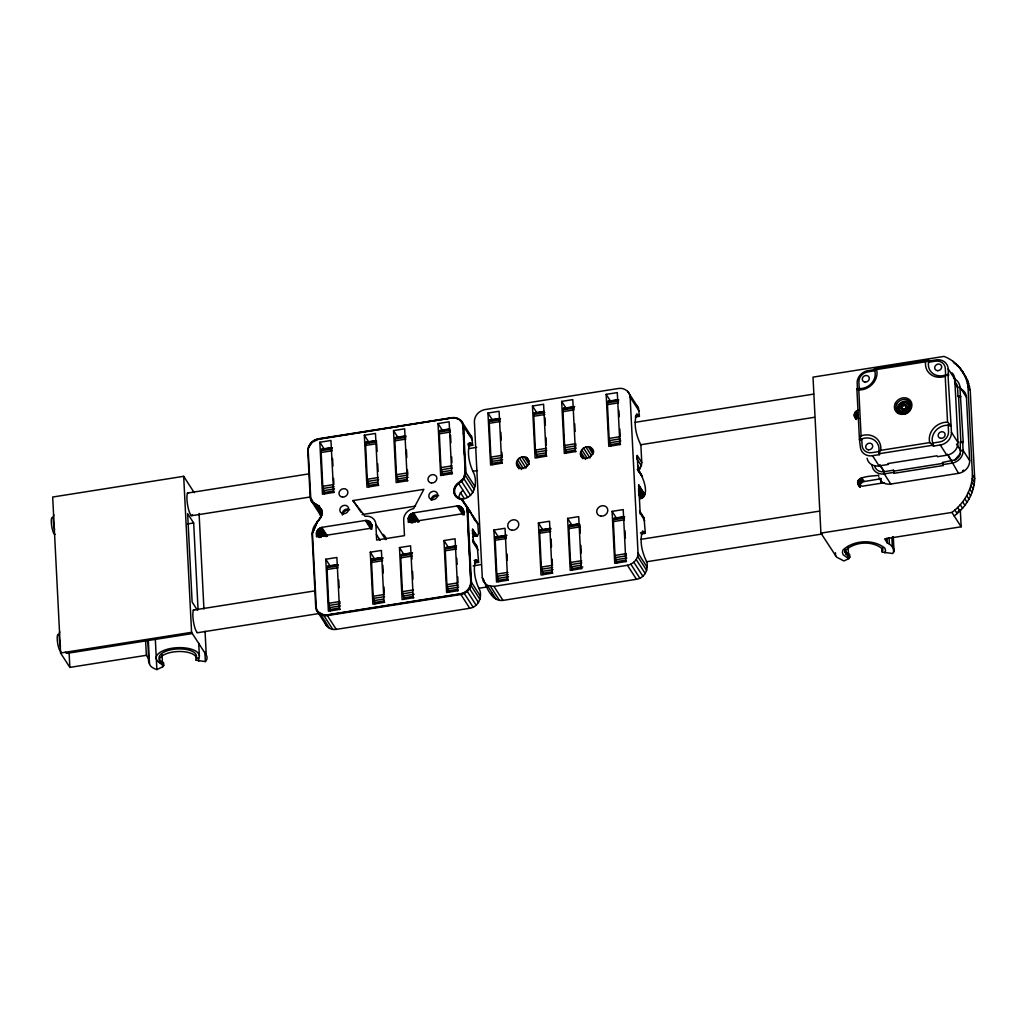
<?xml version="1.0" encoding="UTF-8"?>
<svg xmlns="http://www.w3.org/2000/svg" width="1026" height="1026" viewBox="0 0 1026 1026"><rect width="100%" height="100%" fill="white"/><g stroke="black" fill="none" stroke-linecap="round" stroke-linejoin="round"><path stroke-width="1.5" d="M321.702 515.373L321.638 509.896L322.036 513.513L321.01 517.181L317.291 521.618L312.468 533.251L316.264 606.815C315.854 610.893 321.689 616.434 327.384 615.049L460.789 593.964C466.304 593.054 471.37 587.872 470.742 582.14L466.997 508.191C465.381 502.855 468.818 515.27 467.548 516.283M324.537 493.839L322.767 486.298L321.074 450.683L321.741 449.144L331.475 447.605M330.462 610.829L328.692 603.301L326.999 567.686L327.666 566.134L337.4 564.595M369.039 486.799L367.27 479.27L365.564 443.655L366.244 442.103L375.978 440.564M374.965 603.801L373.195 596.26L371.489 560.645L372.169 559.106L381.903 557.567M398.229 482.182L396.472 474.653L394.766 439.038L395.446 437.486L405.18 435.947M404.167 599.184L402.397 591.643L400.691 556.041L401.371 554.489L412.49 552.732M411.965 559.157L411.824 554.284L400.691 556.041M442.732 475.153L440.962 467.612L439.269 432.01L439.936 430.458L449.67 428.919M448.657 592.156L446.887 584.615L445.194 549L445.861 547.448L455.595 545.922M492.66 464.637L490.89 457.109L489.197 421.494L489.864 419.942L499.598 418.403M498.585 581.639L496.815 574.098L495.122 538.496L495.789 536.944L506.921 535.187M537.162 457.609L535.392 450.068L533.687 414.466L534.366 412.914L544.101 411.375M543.087 574.611L541.318 567.07L539.625 531.468L540.292 529.903L550.026 528.377M566.365 452.992L564.595 445.451L562.889 409.849L563.569 408.297L574.688 406.54M572.29 569.994L570.52 562.453L568.814 526.851L569.494 525.299L579.228 523.76M580.241 533.045L579.947 525.094L568.814 526.851M610.855 445.964L609.085 438.423L607.392 402.82L608.059 401.269L617.793 399.73M616.78 562.953L615.01 555.425L613.317 519.81L613.984 518.258L623.718 516.719M640.506 498.687C651.279 495.083 641.801 474.358 637.941 469.139L637.249 455.48L641.763 462.495L641.391 465.791L638.39 470.729M890.786 484.041L884.232 473.871L884.284 471.678L880.013 465.047M953.577 378.53A12.12 10.619 -32.8 0 1 959.9 387.058L963.234 442.539L962.67 441.667L960.336 442.026L960.233 454.223A9.696 8.49 -32.8 0 1 955.411 459.751L942.522 462.457L943.202 465.522L894.146 473.281L893.466 470.216L884.13 471.691A9.696 8.49 -32.8 0 1 874.473 465.56M582.973 458.699C574.291 451.209 590.001 440.462 593.669 451.35M516.527 464.201C515.232 457.121 527.197 453.415 528.903 460.969C530.211 468.048 518.233 471.755 516.527 464.201L518.989 468.023M820.915 533.122L951.91 512.423C963.683 503.74 972.02 489.902 972.443 475.102L967.967 386.699C966.377 373.156 956.719 361.203 943.997 356.42L813.015 377.132L820.915 533.122L836.6 557.131L843.911 560.953L848.72 558.67L849.836 557.208L849.695 554.604L845.783 551.68L845.129 549.615L845.911 554.284L849.836 557.208M954.167 515.924C965.941 507.242 974.277 493.416 974.7 478.603L970.224 390.213L967.608 380.454L960.272 368.334M856.389 419.493C852.978 416.8 853.863 410.9 858.429 410.31M856.223 411.221L858.493 414.722L856.441 418.672L854.183 415.171M859.814 487.094C850.772 476.051 872.433 476.231 877.499 475.436M857.813 483.823L860.07 487.324L860.365 484.105L862.969 481.733L881.321 478.693M313.02 502.483C329.987 511.91 308.21 502.24 310.698 496.969L308.21 450.658C308.082 444.912 312.802 440.013 318.329 439.064L451.735 417.98C461.803 416.864 464.38 425.867 463.393 434.396M466.355 506.562L461.084 498.957L459.545 498.649A9.939 8.708 -32.8 0 1 453.851 491.736A9.939 8.708 -32.8 0 1 458.237 482.951L463.444 478.449L465.176 472.293L462.995 426.457M461.084 498.957L459.699 498.88A9.939 8.708 -32.8 0 1 454.005 491.98A9.939 8.708 -32.8 0 1 458.391 483.182C467.625 479.155 465.317 467.728 464.688 459.815M477.308 536.316L472.524 529.352L477.308 536.316L478.552 533.456L477.731 523.363L461.61 498.7A9.362 8.208 -32.8 0 1 454.672 492.672A9.362 8.208 -32.8 0 1 458.699 483.579L464.073 478.924L465.881 472.473L463.547 426.329C463.29 420.557 457.365 416.697 451.902 417.685L318.406 438.782C312.622 439.782 307.672 444.925 307.813 450.94L310.147 497.097L310.852 500.213L321.459 516.655L319.74 514.013M459.456 499.175C473.101 499.97 478.039 485.093 474.14 473.922C469.485 464.765 466.471 452.658 469.972 442.847L472.691 445.31L468.523 445.977M318.586 612.33L323.895 614.856L327.23 614.818L460.636 593.733C466.15 592.797 470.883 587.885 470.742 582.14M310.852 500.213C312.994 505.561 321.407 505.343 321.613 512.012C322.138 519.695 313.379 523.427 312.609 530.955A10.67 9.349 -32.8 0 0 312.058 534.79L315.713 606.943C315.97 612.714 321.895 616.575 327.358 615.587L460.854 594.477C466.638 593.49 471.575 588.347 471.447 582.319L467.702 508.268L466.843 506.254M324.588 620.73C324.857 626.501 330.77 630.374 336.246 629.374L469.741 608.277C477.834 607.11 481.976 598.414 480.065 590.912C475.41 581.768 472.396 569.648 475.897 559.85L478.616 562.312L474.448 562.979M637.249 455.48L636.864 458.776L641.391 465.791M483.002 580.857L487.312 585.423L493.942 586.372L627.437 565.275C633.222 564.274 638.172 559.144 638.031 553.117L630.131 397.126C629.874 391.342 623.949 387.482 618.486 388.482L484.99 409.579C479.206 410.58 474.256 415.722 474.397 421.737L482.297 577.728C486.504 586.09 490.941 601.672 502.984 600.402L636.466 579.292C644.572 578.138 648.714 569.443 646.803 561.94C642.148 552.796 639.134 540.689 642.635 530.878L645.354 533.34L641.186 533.995M951.435 432.267L951.41 433.716A12.12 10.619 -32.8 0 1 941.83 444.707L933.301 446.13L932.621 443.078L939.624 441.962A9.696 8.49 -32.8 0 0 948.524 431.754L948.191 425.2L951.089 425.713L951.435 432.267L957.989 442.45A12.12 10.619 -32.8 0 1 946.857 455.211L937.52 456.685L936.943 455.8L887.888 463.56L888.452 464.445L879.115 465.919A12.12 10.619 -32.8 0 1 867.047 458.25M321.01 517.181L317.444 521.849L312.468 533.251M316.367 533.212L318.355 529.198L321.805 527.364L365.397 520.464C369.604 519.772 372.515 524.26 371.566 528.134L316.508 536.842L316.367 533.212L318.804 536.983M408.143 518.707L410.131 514.693L413.581 512.859L457.173 505.959C461.392 505.267 464.303 509.755 463.342 513.628L408.284 522.337L408.143 518.707L410.58 522.478M644.738 494.365L638.711 485.016L644.649 494.917M959.092 510.409L957.514 512.41M147.988 640.224L148.501 660.834L149.527 664.078A20.905 9.003 -2.9 0 0 154.849 668.837L156.875 669.58L162.659 666.836L163.762 665.374L163.621 662.77L161.595 661.719A18.724 8.054 -2.9 0 1 172.881 649.407A18.724 8.054 -2.9 0 1 196.466 656.204L196.171 660.244L205.38 661.603L206.29 660.385A23.649 10.183 -2.9 0 0 206.264 655.114L205.059 631.234M196.171 660.244L196.594 658.807A18.724 8.054 -2.9 0 0 173.009 652.01A18.724 8.054 -2.9 0 0 161.723 664.309L163.762 665.374M845.257 552.219L845.886 550.103C855.004 541.574 872.318 540.548 882.014 548.577L882.245 552.078L892.774 553.54C896.352 549.346 890.863 544.588 887.246 542.908L884.656 538.881L961.157 526.787L960.31 509.884M884.848 552.963L885.579 550.513L884.822 548.128C873.613 538.855 853.619 540.035 843.077 549.898L842.359 552.347L843.103 554.72L848.72 558.67M945.651 374.977L945.318 368.424A9.696 8.49 -32.8 0 0 935.532 361.165L928.517 362.268L928.979 360.985L937.52 359.716A12.12 10.619 -32.8 0 1 948.05 367.526L948.537 375.49M928.517 362.268L928.671 360.062L925.632 361.78L876.576 369.54A16.557 14.505 -32.8 0 1 858.775 389.97L861.096 435.832L859.442 439.474L860.493 448.08A12.12 10.619 -32.8 0 0 871.023 455.89L879.564 454.621L878.884 451.568L871.882 452.671A9.696 8.49 -32.8 0 1 862.084 445.412L861.763 438.859L860.006 440.116L861.763 438.859M451.735 417.98L318.47 439.295L312.314 442.18L308.582 447.49M925.632 361.78A16.557 14.505 -32.8 0 0 945.215 376.298L947.537 422.161A16.557 14.505 -32.8 0 0 929.736 442.591L880.667 450.35L878.743 453.774L879.308 454.659L878.884 451.568M641.763 476.564L642.456 476.141M954.629 460.135L960.464 453.428M472.588 536.957L475.974 535.495L472.486 530.865M945.215 376.298L947.96 374.375L948.524 375.247M502.394 463.098L490.595 465.035L487.966 413.042L499.085 411.285L501.727 463.277M546.896 456.07L535.097 458.006L532.468 406.001L543.588 404.244L546.217 456.249M576.099 451.453L564.3 453.389L561.671 401.397L572.79 399.627L575.419 451.632M620.589 444.425L608.803 446.361L606.161 394.356L617.293 392.599L619.922 444.604M334.271 492.3L322.472 494.237L319.843 442.232L330.962 440.475L333.604 492.467M378.774 485.26L366.975 487.196L364.345 435.204L375.465 433.447L378.094 485.439M407.963 480.643L396.177 482.579L393.535 430.587L404.667 428.83L407.296 480.822M452.466 473.614L440.667 475.551L438.038 423.546L449.157 421.789L451.799 473.794M489.44 420.314L500.56 418.557M533.93 413.286L543.665 411.747M563.133 408.669L574.252 406.912M607.636 401.628L618.755 399.871M491.813 420.224L495.981 419.57M537.701 412.965L541.869 412.311M566.903 408.361L563.569 408.297M569.687 407.912L572.47 407.476M611.393 401.32L608.059 401.269M615.574 400.666L618.357 400.217M489.197 421.494L500.316 419.737M533.687 414.466L544.819 412.709M562.889 409.849L574.021 408.091L574.009 409.9L562.876 411.657M607.392 402.82L618.511 401.063M321.305 449.503L332.437 447.746M365.807 442.475L375.542 440.936M395.01 437.858L406.129 436.101M439.5 430.83L449.234 429.291M326.473 448.978L330.641 448.324M369.578 442.168L366.244 442.103M372.361 441.719L376.529 441.065M398.781 437.551L401.564 437.114M443.27 430.51L447.451 429.856M489.184 423.302L500.303 421.545M533.674 416.274L544.806 414.517M607.379 404.629L618.498 402.872M321.074 450.683L332.193 448.926M365.564 443.655L376.696 441.898M394.766 439.038L405.898 437.281M439.269 432.01L450.388 430.253M321.048 452.504L332.18 450.735M365.551 445.464L376.67 443.707L377.068 451.389M394.754 440.847L405.873 439.09M439.256 433.818L450.376 432.061M194.222 492.685L183.68 476.32L52.685 497.033L60.585 653.023L69.845 667.387L146.359 655.306L148.95 659.333M932.621 443.078L933.545 446.092L932.98 445.207L878.743 453.774L879.051 449.055A14.133 12.389 -32.8 0 0 864.379 438.179L859.442 439.474L856.877 388.764L861.866 388.482A14.133 12.389 -32.8 0 0 875.204 373.182L874.434 368.629L928.671 360.062L928.363 364.781A14.133 12.389 -32.8 0 0 943.022 375.657L947.96 374.375L951.102 425.957L948.191 425.2M874.793 370.758L867.778 371.874A9.696 8.49 -32.8 0 0 858.877 382.082L859.211 388.636M635.902 415.62L638.672 415.171L639.429 416.338L635.261 417.005M468.113 443.412L470.896 442.975M467.766 444.797L471.947 444.143M187.258 493.108L309.044 473.858M468.805 448.606L476.705 447.362M634.876 422.366L813.605 394.112M490.89 457.109L502.022 455.352L501.855 452.274M535.392 450.068L546.512 448.311M564.595 445.451L575.714 443.694L575.932 445.874L564.813 447.631M609.085 438.423L620.217 436.666L619.819 428.983M491.108 459.276L502.227 457.519L502.022 455.352M535.61 452.248L546.73 450.491M609.303 440.59L620.435 438.833M322.767 486.298L333.886 484.541L333.578 478.398M367.27 479.27L378.389 477.5M396.472 474.653L407.591 472.896L407.437 469.818M440.962 467.612L452.094 465.855M954.513 381.685A9.696 8.49 -32.8 0 1 957.566 387.43L959.9 387.058L966.454 397.242M491.518 461.469L502.637 459.712M536.021 454.441L545.755 452.902M565.223 449.824L576.343 448.067M609.713 442.796L620.845 441.026M322.985 488.466L334.104 486.709M367.475 481.425L378.607 479.668M396.677 476.821L407.809 475.064L407.591 472.896M441.18 469.78L452.299 468.023M492.07 463.354L501.804 461.815M536.56 456.326L546.294 454.787M565.762 451.709L575.496 450.17M610.265 444.668L619.999 443.129M323.395 490.659L334.514 488.902M367.898 483.631L377.619 482.092M397.088 479.014L408.22 477.257M441.59 471.973L451.325 470.434M323.947 492.544L333.681 491.005M368.437 485.516L378.171 483.977M397.639 480.899L407.373 479.36M442.142 473.871L451.876 472.332M191.182 515.796L309.814 497.046M472.73 471.293L477.475 470.549M640.391 444.797L814.375 417.3M957.566 387.43L958.015 396.164L960.349 395.792M958.015 396.164L958.579 397.049L960.913 396.677M187.45 523.965L193.67 522.978L198.069 609.803M855.697 418.621L858.813 418.121M352.931 500.56L423.853 489.351L413.619 508.652L412.26 508.947A10.811 9.478 -32.8 0 0 403.68 520.054L404.475 535.649L376.657 540.048L375.875 524.44A10.67 9.349 -32.8 0 0 365.089 516.322L352.931 500.56L361.19 512.423M637.941 469.139L642.199 476.179L637.3 469.344L641.147 475.166M362.088 514.565L415.492 506.113M879.102 477.731A12.12 10.619 -32.8 0 0 890.709 484.054L958.617 473.332A12.12 10.619 -32.8 0 0 969.673 460.648L963.106 450.401L960.772 450.76L956.501 444.143M508.319 580.1L496.533 582.037L493.891 530.032L505.023 528.275L507.652 580.28M552.822 573.072L541.023 574.996L538.394 523.004L549.513 521.246L552.155 573.239M582.024 568.455L570.225 570.392L567.596 518.386L578.715 516.629L581.357 568.622M626.514 561.414L614.728 563.351L612.086 511.358L623.218 509.601L625.847 561.594M340.196 609.29L328.397 611.227L325.768 559.234L336.887 557.477L339.529 609.47M384.699 602.262L372.9 604.199L370.271 552.193L381.39 550.436L384.019 602.442M413.901 597.645L402.102 599.582L399.473 547.576L410.592 545.819L413.221 597.825M458.391 590.617L446.605 592.541L443.963 540.548L455.095 538.791L457.724 590.784M893.466 470.216L894.044 471.088L943.099 463.342L943.202 465.522M871.997 464.804A12.12 10.619 -32.8 0 0 884.232 473.871L893.582 472.396M942.637 464.637L951.987 463.162A12.12 10.619 -32.8 0 0 963.106 450.401L962.67 441.667M495.366 537.316L506.485 535.559M539.856 530.275L550.988 528.518M569.058 525.658L578.792 524.119M613.561 518.63L624.68 516.873M497.738 537.226L501.906 536.56M543.626 529.967L547.794 529.313M572.829 525.35L569.494 525.299M576.997 524.696L579.78 524.248M615.933 518.54L618.716 518.104M621.5 517.655L624.283 517.219M495.122 538.496L506.241 536.739L506.228 538.547L495.109 540.304M539.625 531.468L550.744 529.711M613.317 519.81L624.436 518.053M371.951 559.285L381.685 557.746M327.23 566.493L338.362 564.736M371.733 559.465L382.852 557.708M400.935 554.848L412.054 553.091M445.438 547.82L456.557 546.063M333.783 565.749L336.566 565.313M375.503 559.157L372.169 559.106M378.286 558.721L382.454 558.067M404.706 554.54L407.489 554.104M450.594 547.294L453.377 546.858M539.599 533.264L550.731 531.506M568.802 528.659L579.934 526.889M613.304 521.618L624.424 519.861M371.617 560.055L382.736 558.298M326.999 567.686L338.118 565.929M371.489 560.645L382.621 558.888M445.194 549L456.314 547.243M326.986 569.494L338.105 567.737M371.476 562.466L382.608 560.709M400.679 557.849L411.811 556.092M445.181 550.808L456.301 549.051M884.168 482.759L862.276 486.221L858.313 484.759M640.429 532.827L644.597 532.173M474.038 560.401L476.821 559.965M475.089 561.581L477.872 561.145M193.183 610.111L314.982 590.861M473.14 565.852L481.053 564.608M640.801 539.355L819.543 511.115M496.815 574.098L507.947 572.341M541.318 567.07L552.437 565.313L552.129 559.17M570.52 562.453L581.639 560.696M615.01 555.425L626.142 553.668L626.36 555.835L615.228 557.593M497.033 576.279L508.165 574.509M541.536 569.238L552.655 567.481M570.738 564.621L581.857 562.864M328.692 603.301L339.824 601.531L340.029 603.698L328.91 605.455M373.195 596.26L384.314 594.503M402.397 591.643L413.516 589.886M446.887 584.615L458.019 582.858L457.699 576.715M497.443 578.459L508.575 576.702M541.946 571.431L553.065 569.674M571.149 566.814L580.883 565.275M615.638 559.786L626.771 558.029M373.413 598.427L384.532 596.67M402.615 593.81L412.349 592.271M447.105 586.782L458.237 585.025M497.995 580.357L507.729 578.818M542.485 573.316L552.219 571.777M571.687 568.699L582.819 566.942M616.19 561.671L625.924 560.132M329.32 607.661L340.44 605.891M373.823 600.62L383.557 599.081M403.026 596.003L414.145 594.246M447.516 588.975L458.648 587.218M329.872 609.547L339.606 608.008M374.362 602.506L384.096 600.967M403.564 597.901L413.298 596.362M448.067 590.861L457.801 589.322M60.585 653.023L191.58 632.324L206.264 655.114M67.408 653.293L192.362 633.542M197.107 632.798L318.906 613.548M478.655 588.296L488.145 586.795M646.316 561.799L821.877 534.046M874.998 369.514L866.726 370.899A12.12 10.619 -32.8 0 0 857.146 381.89L857.454 389.649L856.877 388.764L858.775 389.97M960.772 450.619L963.106 450.401M858.852 418.634L854.889 417.159M196.043 657.653L198.646 658.525L198.787 661.129M319.522 511.564L321.189 512.154L316.829 505.369M896.737 404.09L895.365 403.167M874.434 368.629L876.576 369.54M468.125 509.986L471.216 513.038M474.153 519.336L477.731 523.363M468.279 433.062L471.729 436.986L472.691 445.31M473.845 542.908L477.295 546.832L478.616 562.312M640.583 513.936L644.02 517.861L645.354 533.34M929.736 442.591L932.98 445.207L932.198 440.654A14.133 12.389 -32.8 0 1 945.536 425.354L950.525 425.072L947.537 422.161M581.332 456.147C585.743 462.046 596.042 455.031 592.028 448.798M318.547 505.587L321.792 510.127M638.672 415.171L636.697 413.876C633.209 423.687 636.223 435.793 640.878 444.938L641.763 462.495M962.529 371.835L958.079 365.795M472.64 532.161L475.346 535.431L472.229 530.852M472.742 532.981L474.602 535.572M470.601 512.141L461.61 498.7M473.114 531.032L476.282 535.726L472.999 530.622M636.736 405.373L638.454 408.015L639.429 416.338M476.744 536.367L472.909 530.48L476.59 536.316M493.762 597.53L491.569 592.797M962.221 371.04L966.171 377.427M965.351 376.94L967.608 380.454M955.655 363.473L957.155 365.807M966.505 380.095L968.762 383.596M953.013 361.357L954.526 363.691M967.377 383.352L969.634 386.866M967.967 386.699L970.224 390.213M948.229 368.937L954.783 379.107L957.989 442.45M955.001 383.455L957.579 387.571M960.336 442.026L960.9 442.911L958.579 397.049M972.443 475.102L974.7 478.603M972.199 478.578L974.456 482.092M971.673 482.066L973.93 485.567M970.852 485.529L973.11 489.043M947.601 454.351L958.54 473.345M947.447 454.39L951.718 461.007M969.737 488.953L972.007 492.467M940.303 445.04L946.857 455.211M968.364 492.326L970.622 495.827M966.71 495.596L968.967 499.111M942.522 462.457L943.099 463.342M964.812 498.777L967.069 502.291M962.657 501.829L964.915 505.331M960.272 504.741L962.542 508.242M957.681 507.485L959.938 510.986M954.885 510.05L957.143 513.551M951.91 512.423L961.157 526.787M855.338 412.029L857.595 415.53M854.684 412.991L856.941 416.505M854.286 414.068L856.543 417.582M854.389 416.223L855.902 418.557M879.859 465.06L884.13 471.691L884.232 473.871M872.562 455.736L879.115 465.919M861.853 477.911L864.11 481.412M860.711 478.231L862.969 481.733M859.66 478.821L861.917 482.323M858.762 479.617L861.019 483.131M858.108 480.591L860.365 484.105M857.71 481.669L859.968 485.17M857.608 482.771L859.865 486.273M627.694 391.342L638.454 408.015M630.131 397.126L639.172 411.144M606.161 394.356L611.086 402.012M637.697 465.445L639.955 468.946M638.467 486.119L644.482 495.468M639.095 487.978L644.251 495.994M638.788 488.491L643.956 496.494M638.428 488.953L643.584 496.969M638.865 490.723L643.174 497.392M638.403 491.095L642.699 497.777M638.749 492.762L642.186 498.097M639.07 494.352L641.648 498.367M638.505 494.545L641.083 498.559M639.506 510.858L644.02 517.861M639.737 511.897L644.726 520.99M561.671 401.397L566.596 409.041M590.373 447.298L593.656 452.402M588.154 446.579L593.092 454.236M585.718 446.759L591.463 455.685M583.422 447.811L589.988 458.006M581.627 449.58L587.372 458.507M580.601 451.773L585.525 459.417M580.498 454.082L582.96 457.904M612.086 511.358L617.024 519.002M638.031 553.117L647.073 567.134M637.646 556.413L646.688 570.443M636.223 559.568L645.251 573.585M633.876 562.261L642.917 576.279M532.468 406.001L536.572 412.375M630.849 564.223L639.878 578.241M627.437 565.275L636.466 579.292M567.596 518.386L572.521 526.03M526.415 457.404L528.877 461.225M524.196 456.698L529.121 464.342M521.759 456.878L527.505 465.804M519.451 457.929L526.03 468.125M487.966 413.042L492.89 420.686M517.655 459.686L523.401 468.613M516.629 461.88L521.554 469.536M517.373 466.253L519.015 468.805M538.394 523.004L542.497 529.378M461.11 420.545L471.729 436.986M463.547 426.329L472.435 440.116M458.071 418.89L455.057 417.954M438.038 423.546L442.142 429.92M465.881 472.473L474.769 486.26M465.509 475.782L474.384 489.569M464.073 478.924L472.96 492.711M493.891 530.032L498.816 537.688M461.726 481.617L470.613 495.404M458.699 483.579L467.587 497.366M460.405 492.583L464.175 498.418M467.702 508.268L478.09 524.389M471.627 514.616L475.076 519.951M461.854 507.562L463.483 510.076M461.341 507.088L464.586 512.115M460.751 506.69L463.188 510.461M460.11 506.369L464.162 512.654M459.417 506.126L464.291 513.68M458.699 505.985L464.368 514.795M457.942 505.933L463.624 514.744M457.173 505.959L462.854 514.77M472.55 539.509L477.295 546.832M472.768 539.83L473.486 542.959L478.001 549.962M393.535 430.587L397.652 436.961M493.942 586.372L502.984 600.402M490.479 586.41L499.521 600.428M482.297 577.728L483.939 580.28M487.312 585.423L496.34 599.44M471.447 582.319L480.335 596.119M443.963 540.548L448.067 546.922M471.062 585.628L479.95 599.415M469.639 588.77L478.514 602.557M467.292 591.463L476.167 605.25M364.345 435.204L369.27 442.847M413.581 512.859L419.262 521.657M412.824 513.064L418.505 521.862M464.265 593.426L473.153 607.212M412.093 513.346L417.774 522.157M411.388 513.718L416.261 521.272M410.733 514.167L415.594 521.721M410.131 514.693L415.004 522.234M460.854 594.477L469.741 608.277M409.592 515.27L413.658 521.554M409.13 515.886L413.196 522.183M408.758 516.565L412.811 522.85M408.463 517.258L411.708 522.298M408.258 517.976L411.503 523.016M399.473 547.576L403.577 553.95M375.875 524.44L385.596 539.548M319.843 442.232L323.947 448.606M370.078 522.067L372.143 525.12M369.565 521.593L372.002 525.363M368.975 521.195L372.22 526.223M368.334 520.875L371.579 525.902M367.641 520.631L371.694 526.928M376.375 534.456L380.146 540.304M366.923 520.49L371.784 528.044M366.167 520.438L371.835 529.249M365.397 520.464L371.079 529.275M370.271 552.193L375.195 559.85M319.573 507.408L321.766 510.794M318.316 506.254L321.959 511.91M315.149 504.779L321.779 515.065M310.147 497.097L312.571 500.855M321.805 527.364L327.486 536.175M321.048 527.569L326.73 536.38M320.317 527.851L325.986 536.662M319.612 528.223L324.485 535.777M318.958 528.672L323.818 536.226M318.355 529.198L322.408 535.482M317.816 529.775L321.882 536.059M317.355 530.404L321.407 536.688M316.983 531.07L321.035 537.355M316.688 531.763L319.92 536.803M316.483 532.481L319.727 537.521M325.768 559.234L329.872 565.608M327.358 615.587L336.246 629.374M323.895 615.613L332.783 629.4M320.715 614.625L329.603 628.412M316.418 610.072L327.025 626.501M193.67 522.978L187.643 513.628L192.131 602.031L197.287 610.047M472.281 533.174L473.909 535.867M638.711 485.016L640.211 513.988M969.673 460.648L966.454 397.165A12.12 10.619 -32.8 0 0 961.452 389.303M894.044 471.088L894.146 473.281M893.274 536.636L894.005 550.962M892.812 537.085L893.569 552.347M891.85 537.393L892.338 546.948M889.055 537.65L889.375 544.011M887.003 538.137L887.246 542.908M880.693 478.308L880.924 483.054M882.668 550.641L882.54 548.038L882.245 552.078M848.104 546.512L848.515 554.476M847.656 553.553L847.797 556.143M845.783 551.68L845.911 554.284M844.911 549.5L845.065 552.693M835.433 552.732L835.6 555.912M618.896 410.541L619.204 416.697M624.975 530.622L625.36 538.304M574.701 423.725L575.099 431.407M580.87 545.332L581.255 553.014M544.96 417.582L545.345 425.264M545.973 437.563L546.358 445.246M551.116 539.189L551.501 546.871M500.855 432.305L501.239 439.987M507.011 553.912L507.319 560.055M472.794 529.301L473.486 542.959M463.637 439.166L464.445 455.057M467.779 521.003L468.587 536.739M468.818 541.459L469.536 555.617M469.857 561.915L470.575 576.073M450.529 435.127L450.914 442.809M451.62 456.634L451.927 462.79M456.775 558.272L457.083 564.415M406.424 449.85L406.809 457.532M412.58 571.456L412.978 579.139M377.683 463.675L378.081 471.357M382.839 565.313L383.224 572.995M383.929 586.821L384.237 592.964M332.565 458.417L332.963 466.099M338.734 580.023L339.119 587.706M199.082 513.449L203.93 608.957M204.892 652.049L205.38 661.603M198.723 643.34L199.377 656.076M183.68 476.32L191.58 632.324M162.044 654.678L162.659 666.836M155.336 639.339L156.875 669.58M148.321 640.198L149.527 664.078M145.654 641.468L146.359 655.306M69.063 652.023L69.845 667.387M458.904 497.815A9.362 8.208 -32.8 0 1 463.072 490.364M342.44 515.014A4.617 4.04 -32.8 0 1 349.686 509.819M431.228 499.906A4.617 4.04 -32.8 0 1 438.679 495.763M342.363 514.141A7.503 6.566 -32.8 0 1 348.455 509.781M431.33 500.072A7.528 6.592 -32.8 0 1 437.448 495.686M383.096 534.392A10.67 9.349 -32.8 0 1 386.276 539.548M952.025 372.848A12.12 10.619 -32.8 0 1 954.783 379.107M878.731 476.385A12.12 10.619 -32.8 0 1 878.564 475.051M861.096 435.832A16.557 14.505 -32.8 0 1 880.667 450.35M963.606 470.126A9.696 8.49 -32.8 0 1 962.542 470.806M907.369 403.256A6.053 5.31 -32.8 0 1 907.856 412.721M906.471 413.491A6.053 5.31 -32.8 0 1 900.225 412.503A6.053 5.31 -32.8 0 1 899.494 406.514M898.301 413.042A7.875 6.9 -32.8 0 1 900.584 402.91A7.875 6.9 -32.8 0 1 911.088 403.859M906.368 408.605A2.424 2.129 -32.8 0 1 906.022 409.118M905.56 409.541A2.424 2.129 -32.8 0 1 905.009 409.849M903.226 409.913A2.424 2.129 -32.8 0 1 902.777 406.322A2.424 2.129 -32.8 0 1 906.522 406.912M899.853 405.847A4.848 4.245 -32.8 0 1 900.546 404.821M901.482 403.975A4.848 4.245 -32.8 0 1 902.585 403.359M54.596 529.493A11.543 2.501 81 0 1 53.852 514.795M60.534 646.495A11.543 2.501 81 0 1 59.777 631.785M55.045 534.379A8.631 1.872 81 0 1 51.646 525.633A8.631 1.872 81 0 1 52.608 517.476M60.97 651.369A8.631 1.872 81 0 1 57.571 642.635A8.631 1.872 81 0 1 58.546 634.466M197.184 632.311A11.543 2.501 81 0 1 193.132 619.242A11.543 2.501 81 0 1 194.607 609.803M192.478 514.719A11.543 2.501 81 0 1 187.63 505.215A11.543 2.501 81 0 1 188.681 492.813M162.518 664.232A21.636 9.311 -2.9 0 1 172.111 648.227A21.636 9.311 -2.9 0 1 198.646 658.525M66.87 653.113A11.543 2.501 81 0 1 65.433 652.164M601.069 516.193A5.771 5.053 -32.8 0 0 607.559 508.742A5.771 5.053 -32.8 0 0 598.132 507.883A5.771 5.053 -32.8 0 0 601.069 516.193M512.077 530.262A5.771 5.053 -32.8 0 0 518.566 522.811A5.771 5.053 -32.8 0 0 509.14 521.952A5.771 5.053 -32.8 0 0 512.077 530.262M431.484 483.015A4.617 4.04 -32.8 0 0 436.666 477.064A4.617 4.04 -32.8 0 0 429.137 476.372A4.617 4.04 -32.8 0 0 431.484 483.015M342.479 497.084A4.617 4.04 -32.8 0 0 347.673 491.133A4.617 4.04 -32.8 0 0 340.132 490.441A4.617 4.04 -32.8 0 0 342.479 497.084M343.325 513.718A4.617 4.04 -32.8 0 0 348.519 507.767A4.617 4.04 -32.8 0 0 340.978 507.075A4.617 4.04 -32.8 0 0 343.325 513.718M432.318 499.662A4.617 4.04 -32.8 0 0 437.512 493.698A4.617 4.04 -32.8 0 0 429.971 493.019A4.617 4.04 -32.8 0 0 432.318 499.662M940.88 438.358A3.629 3.181 -32.8 0 0 944.972 433.665A3.629 3.181 -32.8 0 0 939.034 433.126A3.629 3.181 -32.8 0 0 940.88 438.358M865.033 382.095A3.629 3.181 -32.8 0 0 869.125 377.401A3.629 3.181 -32.8 0 0 863.187 376.863A3.629 3.181 -32.8 0 0 865.033 382.095M868.458 449.798A3.629 3.181 -32.8 0 0 872.549 445.104A3.629 3.181 -32.8 0 0 866.611 444.566A3.629 3.181 -32.8 0 0 868.458 449.798M937.456 370.655A3.629 3.181 -32.8 0 0 941.535 365.961A3.629 3.181 -32.8 0 0 935.609 365.423A3.629 3.181 -32.8 0 0 937.456 370.655M901.29 414.337A9.08 7.964 -32.8 0 0 911.511 402.602A9.08 7.964 -32.8 0 0 896.66 401.256A9.08 7.964 -32.8 0 0 901.29 414.337M902.726 411.362A4.848 4.245 -32.8 0 0 908.177 405.103A4.848 4.245 -32.8 0 0 900.264 404.385A4.848 4.245 -32.8 0 0 902.726 411.362M902.765 412.901A6.053 5.31 -32.8 0 0 909.575 405.09A6.053 5.31 -32.8 0 0 899.687 404.18A6.053 5.31 -32.8 0 0 902.765 412.901M901.88 413.76A7.875 6.9 -32.8 0 0 910.742 403.603A7.875 6.9 -32.8 0 0 897.878 402.423A7.875 6.9 -32.8 0 0 901.88 413.76M903.124 409.592A2.911 2.552 -32.8 0 0 906.394 405.847A2.911 2.552 -32.8 0 0 901.649 405.411A2.911 2.552 -32.8 0 0 903.124 409.592M903.239 409.772A2.911 2.552 -32.8 0 0 906.509 406.014A2.911 2.552 -32.8 0 0 901.764 405.591A2.911 2.552 -32.8 0 0 903.239 409.772M903.342 409.336A2.424 2.129 -32.8 0 0 906.061 406.206A2.424 2.129 -32.8 0 0 902.111 405.847A2.424 2.129 -32.8 0 0 903.342 409.336"/></g></svg>
